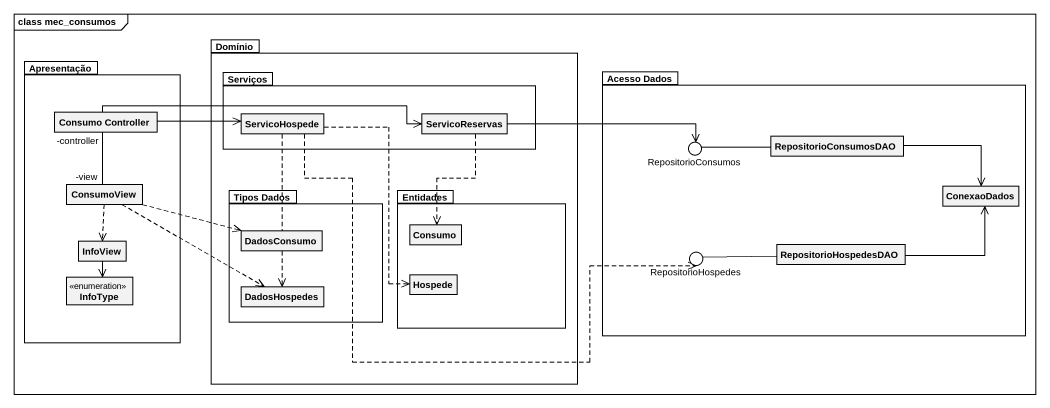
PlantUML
@startuml
mainframe class mec_consumos
allowmixing
hide circle
hide empty members
package Domínio {
  package Serviços {
    class ServicoHospede
    class ServicoReservas
  }
  package "Tipos Dados" as Tipos_Dados {
    class DadosConsumo
    class DadosHospedes
  }
  package Entidades {
    class Consumo
    class Hospede
  }
}
package Apresentação {
  class "Consumo Controller" as Consumo_Controller
  class ConsumoView
  class InfoView
  enum InfoType
}
package "Acesso Dados" as Acesso_Dados {
  class RepositorioConsumosDAO
  class ConexaoDados
  class RepositorioHospedesDAO
}
() RepositorioConsumos
() RepositorioHospedes
Acesso_Dados -left- RepositorioConsumos
Acesso_Dados -left- RepositorioHospedes
Consumo_Controller -right-> ServicoHospede
Consumo_Controller -right-> ServicoReservas
Consumo_Controller "-controller" -- "-view" ConsumoView
ServicoHospede ..> DadosHospedes
ServicoHospede ..> Hospede
ServicoHospede .right.> RepositorioHospedes
ServicoReservas -right-> RepositorioConsumos
ServicoReservas ..> Consumo
RepositorioConsumosDAO -left- RepositorioConsumos
RepositorioConsumosDAO -right-> ConexaoDados
ConsumoView ..> InfoView
ConsumoView .right.> DadosConsumo
ConsumoView .right.> DadosHospedes
InfoView --> InfoType
RepositorioHospedesDAO -right-> ConexaoDados
RepositorioHospedesDAO -left- RepositorioHospedes
@enduml
